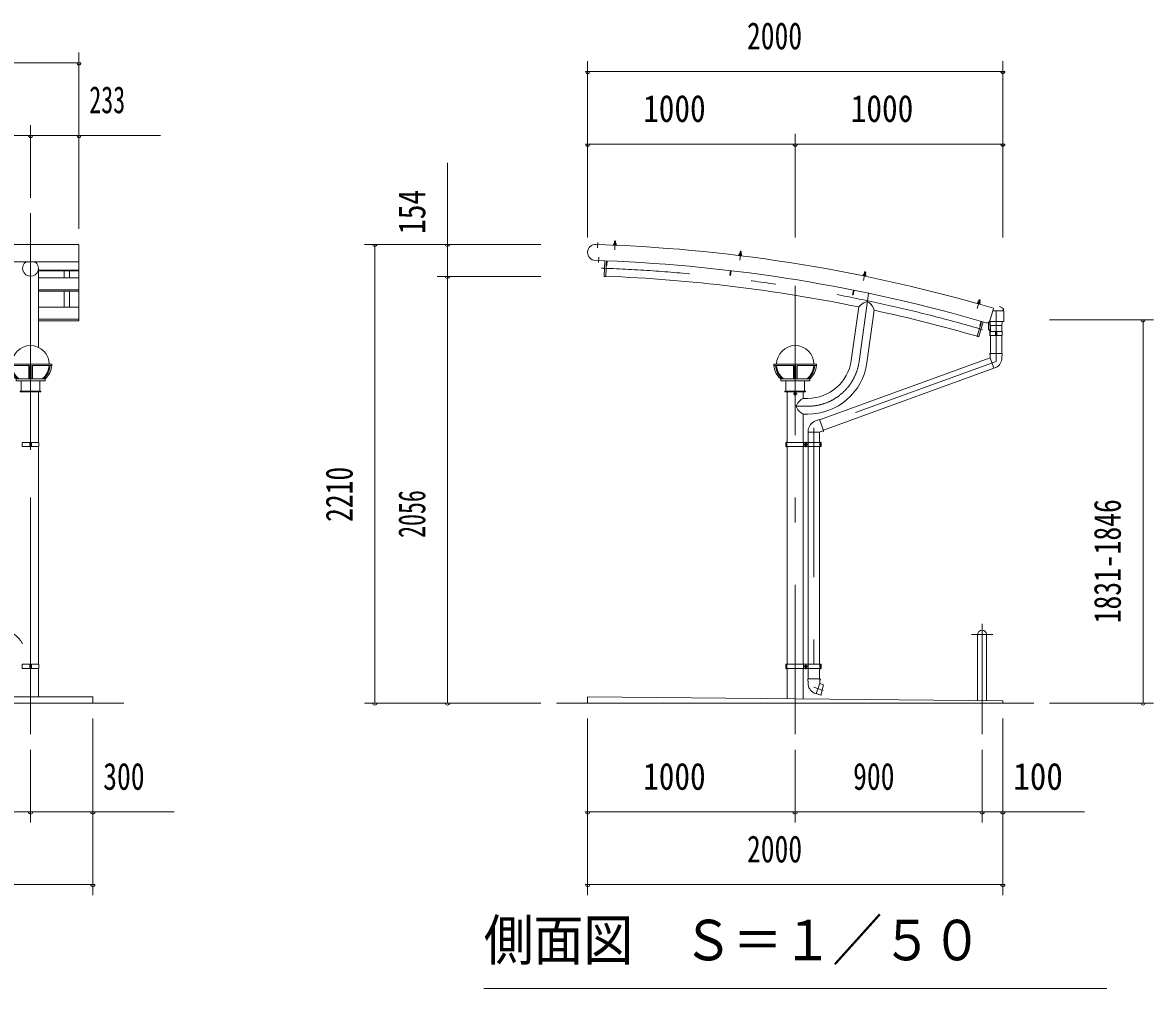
# Model space of a CAD drawing. Units: millimetres, scale not verified, with parts at other scales. Extents: x -25778 to 25782, y -10500 to 10500.
# Drawn here: x 6646 to 12092, y 419 to 5073 of the extents above; entities that cross this region are included whole.
import ezdxf
from ezdxf.enums import TextEntityAlignment as Align

# ---------------------------------------------------------------- set-up
doc = ezdxf.new("R2010")
doc.units = ezdxf.units.MM
doc.header["$LTSCALE"] = 60
doc.linetypes.add('USER3', pattern=[24, 12, -5, 2, -5])
for name, color, linetype, lineweight in [('0-0_0', 7, 'Continuous', 18), ('0-2_1-0BOLD', 7, 'Continuous', 18), ('0-3_1-2CENTER', 3, 'USER3', 18), ('0-4_1-4THIN', 4, 'Continuous', 18), ('0-5_1-5DIM', 3, 'Continuous', 18)]:
    doc.layers.add(name, color=color, linetype=linetype, lineweight=lineweight)
doc.styles.add('ＭＳ ゴシック', font='')
doc.styles.get('ＭＳ ゴシック').set_extended_font_data('MS Gothic')

# ---------------------------------------------------------------- blocks, each defined once
blk = doc.blocks.new('ledl')
at = {"layer": '0-0_0'}
for p, q in [((14388.17, 13926.97), (14183.17, 13926.97)), ((14183.17, 13920.97), (14183.17, 13926.97)), ((14276.67, 13920.97), (14183.17, 13920.97)), ((14276.67, 13920.97), (14276.67, 13856.97)), ((14288.67, 13920.97), (14282.67, 13920.97)), ((14282.67, 13920.97), (14282.67, 13856.97)), ((14288.67, 13920.97), (14288.67, 13856.97)), ((14388.17, 13920.97), (14294.67, 13920.97)), ((14294.67, 13920.97), (14294.67, 13856.97)), ((14388.17, 13920.97), (14388.17, 13926.97)), ((14215.67, 13846.97), (14355.67, 13846.97)), ((14240.67, 13796.97), (14240.67, 13846.97)), ((14330.67, 13796.97), (14330.67, 13846.97)), ((14355.67, 13846.97), (14355.67, 13856.97)), ((14240.67, 13796.97), (14330.67, 13796.97))]:
    blk.add_line(p, q, dxfattribs=at)
blk.add_lwpolyline([(14215.67, 13846.97), (14215.67, 13856.97), (14355.67, 13856.97)], dxfattribs=at)
for start, end in [(0, 180), (183.82255, 231.05756), (308.94244, 356.17745)]:
    blk.add_arc((14285.67, 13926.97), 90, start, end, dxfattribs=at)
for centre, major_axis, start_param, end_param in [((14285.67, 13926.97), (102.47, 6.5), 3.1362923, 3.9034857), ((14293.67, 13926.97), (102.47, 6.5), 3.1362923, 3.9034857), ((14277.67, 13926.97), (-102.47, 6.5), 2.3796996, 3.146893), ((14285.67, 13926.97), (-102.47, 6.5), 2.3796996, 3.146893)]:
    blk.add_ellipse(centre, major_axis=major_axis, ratio=0.92312, start_param=start_param, end_param=end_param, dxfattribs=at)

msp = doc.modelspace()

# ---------------------------------------------------------------- linework, layer by layer
at = {"layer": '0-2_1-0BOLD'}
for p, q in [((9453.76, 4002.77), (9407.8, 4004.56)), ((9453.76, 4002.77), (9453.74, 4002.25)), ((9495.97, 4004.22), (9496.14, 4008.72)), ((9502.43, 4018.98), (9496.44, 4019.21)), ((9501.91, 4008.5), (9501.73, 4003.99)), ((9449.53, 3924.87), (9446.71, 3851.77)), ((10100.52, 3958.47), (10099.98, 3953.99)), ((10105.72, 3953.31), (10106.25, 3957.79)), ((6917.26, 3920.94), (-898.73, 3920.94)), ((6722.41, 3508.21), (6722.41, 3888.96)), ((6722.41, 3879.74), (6917.26, 3879.74)), ((6917.26, 3876.19), (6722.41, 3876.19)), ((10055.84, 3854.92), (10058.56, 3877.76)), ((6722.41, 3843.98), (6917.26, 3843.98)), ((10698.98, 3860.32), (10698.09, 3855.9)), ((10703.75, 3854.76), (10704.64, 3859.18)), ((6917.26, 3785.16), (6722.41, 3785.16)), ((6722.41, 3779.25), (6917.26, 3779.25)), ((10646.21, 3760.65), (10650.74, 3783.2)), ((11248.14, 3721.59), (11249.39, 3725.92)), ((11253.44, 3736.71), (11252.2, 3736.03)), ((11254.94, 3724.32), (11253.69, 3719.99)), ((6917.26, 3701.53), (6722.41, 3701.53)), ((10637.07, 3444.91), (10673.31, 3702.78)), ((10748.14, 3686.96), (10712.63, 3434.29)), ((11322.42, 3696.23), (11304.87, 3636.76)), ((11369.6, 3683.67), (11318.71, 3683.67)), ((11372.6, 3635.67), (11372.6, 3680.67)), ((6722.41, 3643.9), (6917.26, 3643.9)), ((11265.2, 3632.75), (11244.28, 3560.57)), ((11252.38, 3559.78), (11272.88, 3630.52)), ((11303.66, 3632.67), (11369.6, 3632.67)), ((11306.11, 3613.95), (11305.76, 3632.67)), ((11362.1, 3612.97), (11307.1, 3612.97)), ((11307.6, 3612.97), (11307.6, 3585.27)), ((11361.6, 3585.27), (11361.6, 3612.97)), ((11363.45, 3632.67), (11363.1, 3613.95)), ((11244.28, 3560.57), (11250.52, 3558.76)), ((11306.6, 3588.27), (11305, 3588.27)), ((11307.6, 3565.27), (11307.6, 3479.09)), ((11331.1, 3565.27), (11331.1, 3585.27)), ((11331.1, 3575.27), (11338.8, 3575.27)), ((11338.8, 3585.27), (11338.8, 3565.27)), ((11361.6, 3479.09), (11361.6, 3565.27)), ((10484.94, 3159.31), (11306.09, 3458.18)), ((11324.56, 3407.44), (10503.41, 3108.57)), ((6722.41, 3049.99), (6722.41, 3294.39)), ((10329.13, 3049.99), (10329.13, 3294.4)), ((10362.28, 3281.56), (10362.28, 3287.23)), ((10362.32, 3287.31), (10367.24, 3290.15)), ((10367.24, 3278.64), (10362.32, 3281.48)), ((10367.32, 3290.15), (10372.24, 3287.31)), ((10372.24, 3281.48), (10367.32, 3278.64)), ((10372.28, 3287.23), (10372.28, 3281.56)), ((10430.38, 3099.99), (10430.28, 3110.03)), ((6680.41, 3029.99), (6680.41, 3049.99)), ((6688.11, 3049.99), (6688.11, 3029.99)), ((10327.53, 3029.99), (10327.53, 3049.99)), ((10406.87, 3049.99), (10406.87, 3029.99)), ((10429.16, 3029.99), (10429.16, 3049.99)), ((10430.28, 3049.99), (10430.28, 3099.99)), ((10484.28, 3099.99), (10484.28, 3049.99)), ((10485.63, 3049.99), (10485.63, 3029.99)), ((6680.41, 3039.99), (6688.11, 3039.99)), ((6722.41, 1980.88), (6722.41, 3029.99)), ((10321.43, 3039.99), (10327.53, 3039.99)), ((10329.13, 1980.88), (10329.13, 3029.99)), ((10405.43, 3029.99), (10405.43, 1980.88)), ((10412.98, 3037.15), (10412.98, 3042.83)), ((10413.02, 3042.9), (10417.94, 3045.74)), ((10417.94, 3034.24), (10413.02, 3037.08)), ((10418.02, 3045.74), (10422.94, 3042.9)), ((10422.94, 3037.08), (10418.02, 3034.24)), ((10422.98, 3042.83), (10422.98, 3037.15)), ((10430.28, 1980.88), (10430.28, 3029.99)), ((10484.28, 3029.99), (10484.28, 1980.88)), ((10485.63, 3039.99), (10491.73, 3039.99)), ((11245.93, 2124.4), (11245.93, 1805.61)), ((11288.63, 1805.18), (11288.63, 2124.4)), ((6680.41, 1980.88), (6680.41, 1960.88)), ((6688.11, 1970.88), (6680.41, 1970.88)), ((6688.11, 1960.88), (6688.11, 1980.88)), ((6722.41, 1960.88), (6722.41, 1824.4)), ((10327.53, 1970.88), (10321.43, 1970.88)), ((10327.53, 1960.88), (10327.53, 1980.88)), ((10329.13, 1814.78), (10329.13, 1960.88)), ((10405.43, 1960.88), (10405.43, 1814.01)), ((10406.87, 1980.88), (10406.87, 1960.88)), ((10412.98, 1973.72), (10412.98, 1968.04)), ((10417.94, 1976.63), (10413.02, 1973.79)), ((10413.02, 1967.97), (10417.94, 1965.13)), ((10422.94, 1973.79), (10418.02, 1976.63)), ((10418.02, 1965.13), (10422.94, 1967.97)), ((10422.98, 1968.04), (10422.98, 1973.72)), ((10429.16, 1960.88), (10429.16, 1980.88)), ((10430.28, 1910.88), (10430.28, 1960.88)), ((10484.28, 1960.88), (10484.28, 1910.88)), ((10485.63, 1980.88), (10485.63, 1960.88)), ((10491.73, 1970.88), (10485.63, 1970.88)), ((6984.26, 1794.4), (6984.26, 1824.4)), ((10491.35, 1832.14), (10467.77, 1840.45)), ((-1115.73, 1794.4), (7134.26, 1794.4)), ((9217.27, 1794.4), (11517.28, 1794.4))]:
    msp.add_line(p, q, dxfattribs=at)
for points in [[(-703.89, 3635.56), (-898.73, 3635.56), (-898.73, 4004.59), (6917.26, 4004.59)], [(6917.26, 4004.59), (6917.26, 3635.56), (6722.41, 3635.56)], [(9504.6, 4003.88), (9504.77, 4008.39), (9503.94, 4008.91), (9494.15, 4009.29), (9493.28, 4008.84), (9493.1, 4004.33)], [(9496.05, 4009.22), (9496.44, 4019.21), (9497.47, 4020.17), (9501.47, 4020.02), (9502.43, 4018.98), (9502.04, 4008.98)], [(9404.76, 3926.62), (9450.73, 3924.83), (9450.75, 3925.31)], [(9448.15, 3850.21), (9454.65, 3849.96), (9457.54, 3925.05)], [(9457.54, 3925.05), (9456.64, 3902.07), (9459.84, 3901.95), (9460.74, 3924.93)], [(10097.14, 3954.33), (10097.67, 3958.81), (10098.57, 3959.19), (10108.31, 3958.04), (10109.09, 3957.45), (10108.56, 3952.97)], [(10106.42, 3958.26), (10107.6, 3968.19), (10101.64, 3968.9), (10100.46, 3958.97)], [(10101.64, 3968.9), (10102.75, 3969.77), (10106.73, 3969.3), (10107.6, 3968.19)], [(10055.38, 3878.13), (10052.66, 3855.29), (10055.84, 3854.92)], [(10704.85, 3859.64), (10706.82, 3869.45), (10700.93, 3870.63), (10698.97, 3860.82)], [(10700.93, 3870.63), (10702.11, 3871.41), (10706.03, 3870.62), (10706.82, 3869.45)], [(10695.29, 3856.46), (10696.17, 3860.88), (10697.1, 3861.2), (10706.71, 3859.27), (10707.45, 3858.62), (10706.56, 3854.2)], [(10647.61, 3783.83), (10643.08, 3761.28), (10646.21, 3760.65)], [(11256.44, 3719.19), (11257.69, 3723.52), (11257.01, 3724.23), (11247.6, 3726.95), (11246.64, 3726.72), (11245.39, 3722.39)], [(11249.42, 3726.43), (11252.2, 3736.03), (11257.96, 3734.36), (11255.18, 3724.76)], [(11253.44, 3736.71), (11257.28, 3735.6), (11257.96, 3734.36)], [(11368.1, 3683.67), (11368.1, 3694.8), (11351.53, 3704.37), (11352.28, 3705.67), (11369.6, 3695.67), (11369.6, 3683.67)], [(11265.2, 3632.75), (11258.81, 3610.65), (11255.73, 3611.54), (11262.13, 3633.64)], [(11363.3, 3565.27), (11305, 3565.27), (11305, 3588.27), (11298, 3595.27), (11298, 3628.02)], [(11299.6, 3629.1), (11299.6, 3595.93), (11306.6, 3588.93), (11306.6, 3565.27)], [(11306.6, 3585.27), (11363.3, 3585.27), (11363.3, 3565.27)], [(11305.7, 3479.09), (11303.3, 3477.09), (11303.3, 3475.09), (11305.78, 3475.09)], [(11306.12, 3458.09), (11305.7, 3479.09), (11363.5, 3479.09), (11363.07, 3457.71)], [(11306.12, 3458.09), (11324.52, 3407.54), (11333.99, 3410.87)], [(10405.43, 3294.4), (10405.43, 3262.54), (10427.28, 3262.54)], [(10427.28, 3186.24), (10405.43, 3186.24), (10405.43, 3049.99)], [(10430.38, 3099.99), (10484.18, 3099.99), (10504.06, 3106.78), (10484.29, 3161.1), (10464.34, 3153.38)], [(10504.06, 3106.78), (10503, 3103.84), (10501.12, 3103.16), (10500.27, 3105.49)], [(10457.89, 1842.67), (10467.36, 1839.33), (10485.76, 1889.88), (10486.18, 1910.88), (10428.38, 1910.88), (10428.81, 1889.5)], [(10486.18, 1910.88), (10488.58, 1908.88), (10488.58, 1906.88), (10486.1, 1906.88)], [(10485.35, 1888.75), (10504.07, 1881.73), (10491.35, 1832.14)], [(6984.26, 1824.4), (-965.74, 1824.4), (-965.74, 1794.4)], [(11367.28, 1794.4), (11367.28, 1804.39), (9367.28, 1824.4), (9367.28, 1794.4)]]:
    msp.add_lwpolyline(points, dxfattribs=at)
for points in [[(9505.03, 4002.26), (9505.09, 4003.86), (9492.61, 4004.35), (9492.54, 4002.75)], [(10096.45, 3952.8), (10096.64, 3954.39), (10109.05, 3952.91), (10108.87, 3951.32)], [(10694.48, 3854.99), (10694.8, 3856.56), (10707.05, 3854.1), (10706.74, 3852.53)], [(11256.47, 3717.51), (11244.47, 3720.99), (11244.91, 3722.53), (11256.92, 3719.05)], [(6734.26, 3294.39), (6734.26, 3296.7), (6634.26, 3296.7), (6634.26, 3294.39)], [(10317.28, 3294.4), (10417.28, 3294.4), (10417.28, 3296.7), (10317.28, 3296.7)], [(6644.51, 3049.99), (6644.51, 3029.99), (6724.01, 3029.99), (6724.01, 3049.99)], [(10321.43, 3029.99), (10491.73, 3029.99), (10491.73, 3049.99), (10321.43, 3049.99)], [(6644.51, 1980.88), (6644.51, 1960.88), (6724.01, 1960.88), (6724.01, 1980.88)], [(10491.73, 1960.88), (10491.73, 1980.88), (10321.43, 1980.88), (10321.43, 1960.88)]]:
    msp.add_lwpolyline(points, close=True, dxfattribs=at)
for centre, radius in [((10367.28, 3284.39), 6.25), ((10367.28, 3284.39), 4.9), ((10417.98, 3039.99), 6.25), ((10417.98, 3039.99), 4.9), ((10417.98, 1970.88), 6.25), ((10417.98, 1970.88), 4.9)]:
    msp.add_circle(centre, radius, dxfattribs=at)
for centre, radius, start, end in [((9406.28, 3965.59), 39, 87.76833, 267.76833), ((9167.28, -3605.5), 7613.15, 73.55577, 87.8436), ((9492.75, 4001.74), 1, 87.76833, 267.76833), ((9494.64, 4006.94), 2.33, 49.92583, 87.76833), ((9498.7, 4000.37), 8.74, 68.47223, 107.06442), ((9503.27, 4006.6), 2.33, 87.76833, 125.61082), ((9504.74, 4001.27), 1, 267.76834, 87.76833), ((9167.28, -3605.5), 7536.15, 73.66959, 87.84436), ((10096.58, 3951.78), 1, 83.20786, 263.20786), ((10098.88, 3956.81), 2.33, 45.36537, 83.20786), ((10102.41, 3949.94), 8.74, 63.91177, 102.50395), ((10107.45, 3955.79), 2.33, 83.20786, 121.05035), ((10108.5, 3950.36), 1, 263.20787, 83.20786), ((6684.26, 3888.96), 38.15, 123.05154, 56.94846), ((9448.21, 3851.71), 1.5, 177.79263, 267.79263), ((9167.28, -3605.5), 7461.85, 78.35597, 87.79263), ((10694.53, 3853.96), 1, 78.6474, 258.6474), ((10697.21, 3858.79), 2.33, 40.8049, 78.6474), ((10700.19, 3851.67), 8.74, 59.3513, 97.94348), ((10705.68, 3857.09), 2.33, 78.6474, 116.48988), ((10706.3, 3851.6), 1, 258.64742, 78.6474), ((10734.86, 3651.68), 80, 109.39807, 140.29477), ((10713.27, 3712.99), 15, 50.40631, 109.39807), ((10671.84, 3662.9), 80, 17.50639, 50.40631), ((11244.43, 3719.96), 1, 73.8607, 253.8607), ((11247.51, 3724.55), 2.33, 36.0182, 73.8607), ((11249.88, 3717.2), 8.74, 54.56461, 93.15678), ((11255.8, 3722.15), 2.33, 73.8607, 111.70319), ((11255.95, 3716.62), 1, 253.86072, 73.8607), ((9167.28, -3605.5), 7461.85, 73.8364, 77.76871), ((11369.6, 3680.67), 3, 0, 90), ((11290.48, 3641), 15, 253.66959, 343.55577), ((11307.1, 3613.97), 1, 181.05997, 270), ((11362.1, 3613.97), 1, 270, 358.94002), ((11369.6, 3635.67), 3, 270, 0), ((11250.94, 3560.2), 1.5, 253.8364, 343.8364), ((10427.28, 3474.4), 211.85, 270, 352), ((10427.28, 3474.4), 288.15, 270, 352), ((11309.09, 3458.79), 54, 297.46495, 358.85423), ((10367.28, 3284.39), 5.75, 149.59184, 150.40814), ((10367.28, 3284.39), 5.75, 209.59184, 210.40814), ((10367.28, 3284.39), 5.75, 89.59184, 90.40814), ((10367.28, 3284.39), 5.75, 269.59184, 270.40814), ((10367.28, 3284.39), 5.75, 29.59184, 30.40814), ((10367.28, 3284.39), 5.75, 329.59184, 330.40814), ((10387.28, 3224.4), 15, 150.48341, 209.51657), ((10443.84, 3192.37), 80, 118.69672, 150.48341), ((10443.84, 3256.42), 80, 209.51657, 241.30327), ((10483.82, 3103.02), 54, 111.14577, 172.53503), ((10417.98, 3039.99), 5.75, 149.59184, 150.40814), ((10417.98, 3039.99), 5.75, 209.59184, 210.40814), ((10417.98, 3039.99), 5.75, 89.59184, 90.40814), ((10417.98, 3039.99), 5.75, 269.59184, 270.40814), ((10417.98, 3039.99), 5.75, 29.59184, 30.40814), ((10417.98, 3039.99), 5.75, 329.59184, 330.40814), ((6537.96, 2024.4), 121.3, 26.91106, 90), ((11267.28, 2124.4), 21.35, 0, 180), ((10417.98, 1970.88), 5.75, 149.59184, 150.40814), ((10417.98, 1970.88), 5.75, 209.59184, 210.40814), ((10417.98, 1970.88), 5.75, 89.59184, 90.40814), ((10417.98, 1970.88), 5.75, 269.59184, 270.40814), ((10417.98, 1970.88), 5.75, 29.59184, 30.40814), ((10417.98, 1970.88), 5.75, 329.59184, 330.40814), ((10482.8, 1890.58), 54, 181.14575, 242.53503), ((10502.88, 1881.11), 1, 345.60481, 69.42705), ((10490.65, 1833.45), 1, 250.57294, 345.6048)]:
    msp.add_arc(centre, radius, start, end, dxfattribs=at)
at = {"layer": '0-3_1-2CENTER'}
for p, q in [((6684.26, 1644.39), (6684.26, 4154.59)), ((6684.27, 4154.4), (6684.27, 1644.39)), ((9416.13, 4012.84), (9415.15, 3987.86)), ((9497.85, 3978.35), (9499.59, 4023.09)), ((9421.39, 3942.38), (9420.41, 3917.4)), ((10105.1, 3972.52), (10099.8, 3928.06)), ((10367.28, 1644.39), (10367.28, 3957.4)), ((10695.85, 3830.06), (10704.66, 3873.96)), ((10674.85, 3439.6), (10720.88, 3767.13)), ((11256.2, 3739.04), (11243.75, 3696.03)), ((10358.53, 3284.39), (10376.03, 3284.39)), ((10427.28, 3224.4), (10367.28, 3224.4)), ((10325.28, 3026.99), (10325.28, 3052.99)), ((10417.98, 3052.99), (10417.98, 3026.99)), ((10487.88, 3026.99), (10487.88, 3052.99)), ((10409.23, 3039.99), (10426.73, 3039.99)), ((11318.63, 2124.4), (11215.93, 2124.4)), ((11267.28, 1644.39), (11267.28, 2175.75)), ((10325.28, 1957.88), (10325.28, 1983.88)), ((10409.23, 1970.88), (10426.73, 1970.88)), ((10417.98, 1983.88), (10417.98, 1957.88)), ((10487.88, 1957.88), (10487.88, 1983.88))]:
    msp.add_line(p, q, dxfattribs=at)
msp.add_lwpolyline([(11334.6, 3686.47), (11334.6, 3439.83), (10457.28, 3120.51), (10457.28, 1871.62), (10502.43, 1855.19)], dxfattribs=at)
for centre, radius, start, end in [((9167.28, -3605.5), 7500, 73.71976, 87.96529), ((10427.28, 3474.4), 250, 270, 352)]:
    msp.add_arc(centre, radius, start, end, dxfattribs=at)
at = {"layer": '0-4_1-4THIN'}
for p, q in [((9496.59, 4009.2), (9497, 4019.73)), ((9501.91, 4019.54), (9501.5, 4009.01)), ((10102.25, 3969.37), (10101, 3958.91)), ((10105.88, 3958.32), (10107.13, 3968.79)), ((6846.76, 3876.19), (6846.76, 3843.98)), ((6871.76, 3843.98), (6871.76, 3876.19)), ((10701.57, 3871.05), (10699.5, 3860.72)), ((10704.32, 3859.75), (10706.39, 3870.08)), ((6846.76, 3779.25), (6846.76, 3701.53)), ((6871.76, 3701.53), (6871.76, 3779.25)), ((11252.87, 3736.4), (11249.94, 3726.27)), ((11254.66, 3724.91), (11257.6, 3735.03))]:
    msp.add_line(p, q, dxfattribs=at)
at = {"layer": '0-5_1-5DIM'}
for p, q in [((6917.27, 4079.4), (6917.27, 4929.4)), ((6917.27, 4879.4), (-898.73, 4879.4)), ((6927.27, 4879.4), (6907.27, 4879.4)), ((9367.28, 4037.4), (9367.28, 4887.4)), ((11367.28, 4887.4), (11367.28, 4037.4)), ((9377.28, 4837.4), (9357.28, 4837.4)), ((9367.28, 4837.4), (11367.28, 4837.4)), ((11377.28, 4837.4), (11357.28, 4837.4)), ((6684.27, 4579.4), (6684.27, 4229.4)), ((-1291.23, 4529.4), (7309.77, 4529.4)), ((6694.27, 4529.4), (6674.27, 4529.4)), ((6927.27, 4529.4), (6907.27, 4529.4)), ((10367.28, 4037.4), (10367.28, 4537.4)), ((9377.28, 4487.4), (9357.28, 4487.4)), ((9367.28, 4487.4), (11367.28, 4487.4)), ((10377.28, 4487.4), (10357.28, 4487.4)), ((11377.28, 4487.4), (11357.28, 4487.4)), ((8692.28, 1794.4), (8692.28, 4396.9)), ((9142.28, 4004.4), (8292.28, 4004.4)), ((8352.28, 4004.4), (8332.28, 4004.4)), ((8342.28, 4004.4), (8342.28, 1794.4)), ((8702.28, 4004.4), (8682.28, 4004.4)), ((8642.28, 3850.4), (9142.28, 3850.4)), ((8702.28, 3850.4), (8682.28, 3850.4)), ((11592.27, 3640.4), (12092.28, 3640.4)), ((12052.27, 3640.4), (12032.27, 3640.4)), ((12042.27, 3640.4), (12042.27, 1794.4)), ((8292.28, 1794.4), (9142.28, 1794.4)), ((8352.28, 1794.4), (8332.28, 1794.4)), ((8702.28, 1794.4), (8682.28, 1794.4)), ((12092.28, 1794.4), (11592.27, 1794.4)), ((12052.27, 1794.4), (12032.27, 1794.4)), ((6984.27, 869.4), (6984.27, 1719.4)), ((9367.28, 1719.4), (9367.28, 869.4)), ((11367.28, 869.4), (11367.28, 1719.4)), ((6684.27, 1569.4), (6684.27, 1219.39)), ((10367.28, 1219.39), (10367.28, 1569.4)), ((11267.28, 1569.4), (11267.28, 1219.39)), ((7376.77, 1269.39), (-1358.24, 1269.39)), ((6694.27, 1269.39), (6674.27, 1269.39)), ((6994.27, 1269.39), (6974.27, 1269.39)), ((9377.28, 1269.39), (9357.28, 1269.39)), ((11759.78, 1269.39), (9367.28, 1269.39)), ((10377.28, 1269.39), (10357.28, 1269.39)), ((11277.28, 1269.39), (11257.28, 1269.39)), ((11377.28, 1269.39), (11357.28, 1269.39)), ((-965.73, 919.4), (6984.27, 919.4)), ((6994.27, 919.4), (6974.27, 919.4)), ((9377.28, 919.4), (9357.28, 919.4)), ((9367.28, 919.4), (11367.28, 919.4)), ((11377.28, 919.4), (11357.28, 919.4)), ((11867.28, 419.39), (8867.28, 419.39))]:
    msp.add_line(p, q, dxfattribs=at)
for centre in [(6917.27, 4879.4), (9367.28, 4837.4), (11367.28, 4837.4), (6684.27, 4529.4), (6917.27, 4529.4), (9367.28, 4487.4), (10367.28, 4487.4), (11367.28, 4487.4), (8342.28, 4004.4), (8692.28, 4004.4), (8692.28, 3850.4), (12042.27, 3640.4), (8342.28, 1794.4), (8692.28, 1794.4), (12042.27, 1794.4), (6684.27, 1269.39), (6984.27, 1269.39), (9367.28, 1269.39), (10367.28, 1269.39), (11267.28, 1269.39), (11367.28, 1269.39), (6984.27, 919.4), (9367.28, 919.4), (11367.28, 919.4)]:
    msp.add_arc(centre, 10, 180, 0, dxfattribs=at)

# ---------------------------------------------------------------- block references
at = {"layer": '0-0_0'}
for p in [(-7601.41, -10500.28), (-3918.39, -10500.28)]:
    msp.add_blockref('ledl', p, dxfattribs=at)

# ---------------------------------------------------------------- texts
at = {"layer": '0-5_1-5DIM', "color": 7, "style": 'ＭＳ ゴシック'}
for s, height, width, p in [('2000', 130.2, 0.75, (10134.78, 4905.16)), ('233', 130.2, 0.65, (6967.27, 4597.16)), ('1000', 130.2, 0.85, (9634.78, 4555.16)), ('1000', 130.2, 0.85, (10634.77, 4555.16)), ('300', 130.2, 0.75, (7034.27, 1337.16)), ('1000', 130.2, 0.85, (9634.78, 1337.16)), ('900', 130.2, 0.75, (10646.03, 1337.16)), ('100', 130.2, 0.9, (11417.28, 1337.16)), ('2000', 130.2, 0.75, (10134.78, 987.16)), ('側面図\u3000Ｓ＝１／５０', 195.4, 0.9, (8867.28, 496.04))]:
    msp.add_text(s, height=height, dxfattribs=dict(at, width=width)).set_placement(p, align=Align.BOTTOM_LEFT)
for s, width, p in [('154', 0.8, (8624.51, 4054.4)), ('2210', 0.75, (8274.51, 2666.9)), ('2056', 0.65, (8624.51, 2589.9)), ('1831-1846', 0.75, (11974.51, 2178.65))]:
    msp.add_text(s, height=130.2, rotation=90, dxfattribs=dict(at, width=width)).set_placement(p, align=Align.BOTTOM_LEFT)

doc.saveas('drawing.dxf')
